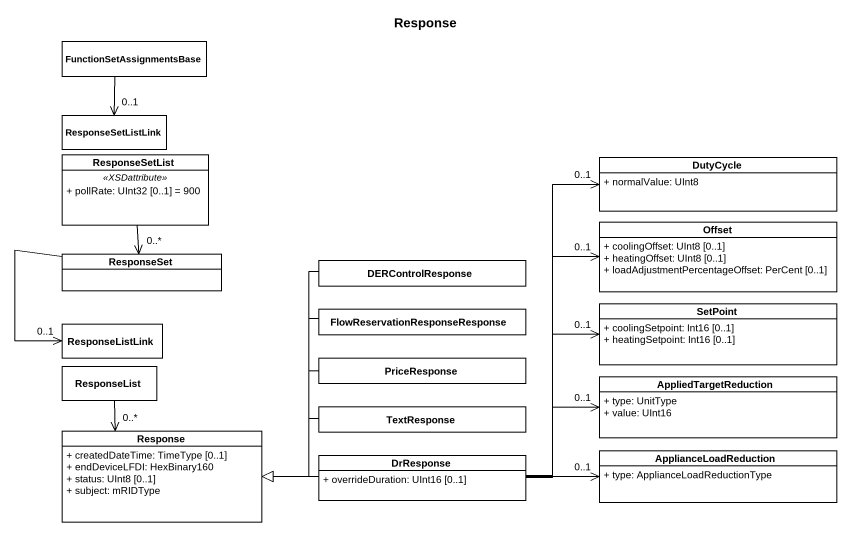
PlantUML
@startuml
title Response
hide circle
hide empty members
skinparam classAttributeIconSize 0
class FunctionSetAssignmentsBase
class ResponseSetListLink
class ResponseSetList {
  .. <<XSDattribute>> ..
  + pollRate: UInt32 [0..1] = 900
}
class DutyCycle {
  + normalValue: UInt8
}
class ResponseSet
class Offset {
  + coolingOffset: UInt8 [0..1]
  + heatingOffset: UInt8 [0..1]
  + loadAdjustmentPercentageOffset: PerCent [0..1]
}
class DERControlResponse
class ResponseListLink
class "FlowReservationResponseResponse" as FlowReservationResponseRespo
class SetPoint {
  + coolingSetpoint: Int16 [0..1]
  + heatingSetpoint: Int16 [0..1]
}
class ResponseList
class PriceResponse
class AppliedTargetReduction {
  + type: UnitType
  + value: UInt16
}
class TextResponse
class Response {
  + createdDateTime: TimeType [0..1]
  + endDeviceLFDI: HexBinary160
  + status: UInt8 [0..1]
  + subject: mRIDType
}
class DrResponse {
  + overrideDuration: UInt16 [0..1]
}
class ApplianceLoadReduction {
  + type: ApplianceLoadReductionType
}
FunctionSetAssignmentsBase --> "0..1" ResponseSetListLink
ResponseSetList --> "0..*" ResponseSet
ResponseSet --> "0..1" ResponseListLink
DERControlResponse --|> Response
FlowReservationResponseRespo -left-|> Response
ResponseList --> "0..*" Response
PriceResponse -left-|> Response
TextResponse -left-|> Response
DrResponse -up-> "0..1" DutyCycle
DrResponse -up-> "0..1" Offset
DrResponse -right-> "0..1" SetPoint
DrResponse -right-> "0..1" AppliedTargetReduction
DrResponse -left-|> Response
DrResponse -right-> "0..1" ApplianceLoadReduction
@enduml
